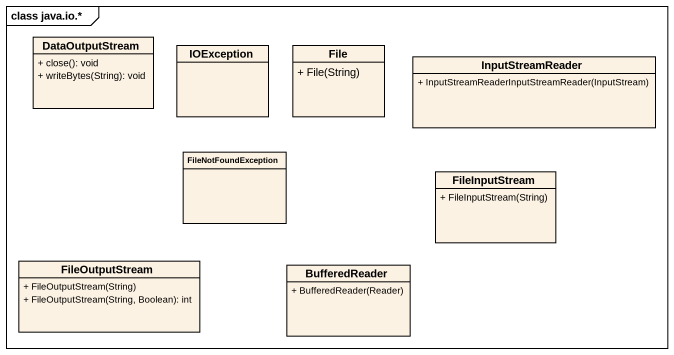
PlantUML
@startuml
mainframe class java.io.*
hide circle
hide empty members
skinparam classAttributeIconSize 0
class DataOutputStream {
  + close(): void
  + writeBytes(String): void
}
class IOException
class "File" as File_ {
  + File(String)
}
class InputStreamReader {
  + InputStreamReaderInputStreamReader(InputStream)
}
class FileNotFoundException
class FileInputStream {
  + FileInputStream(String)
}
class FileOutputStream {
  + FileOutputStream(String)
  + FileOutputStream(String, Boolean): int
}
class BufferedReader {
  + BufferedReader(Reader)
}
@enduml
